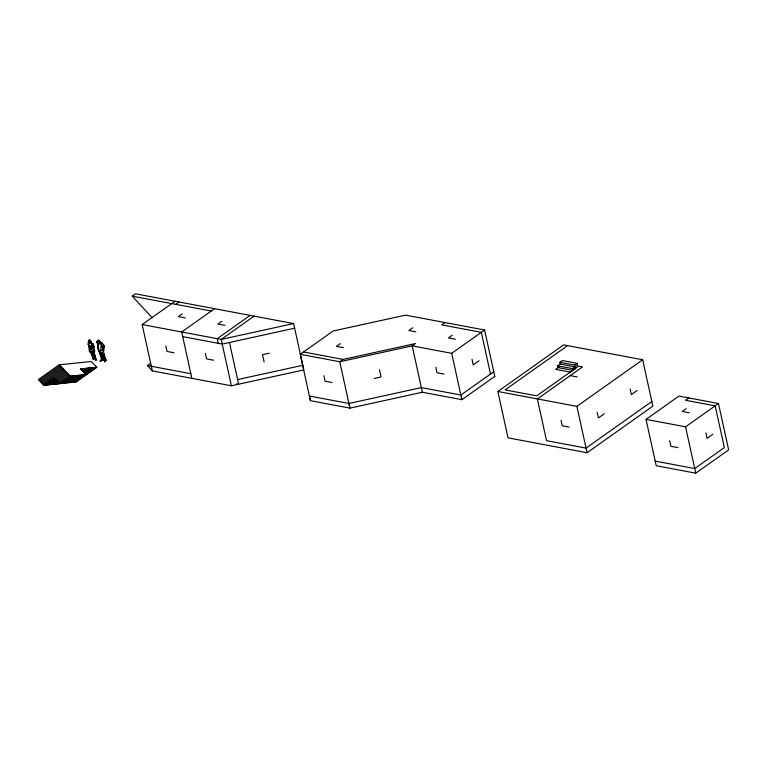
<?xml version="1.0" encoding="UTF-8"?>
<svg xmlns="http://www.w3.org/2000/svg" width="767" height="767" viewBox="0 0 767 767"><rect width="100%" height="100%" fill="white"/><g stroke="black" fill="none" stroke-linecap="round" stroke-linejoin="round"><path stroke-width="1.15" d="M105.846 359.934L105.271 358.659L104.379 360.528L101.647 352.523L104.811 361.813L106.009 360.548L101.838 346.042L103.286 347.24L103.43 348.985L104.389 346.051L102.251 343.146L99.039 342.303L98.722 341.392L99.442 341.593L99.585 343.443L98.627 344.45L97.457 344.009L97.265 341.977L98.042 341.488M94.101 354.373L92.213 351.497L95.702 360.423L96.143 359.905L94.101 354.373L94.044 351.142L94.734 351.008L94.207 351.689M88.943 344.891L89.116 347.71L91.292 347.758L92.644 347.23L92.702 346.09L91.35 344.977L92.769 343.664L93.651 346.205L93.488 349.388L93.123 344.076M97.457 344.009L99.585 343.443L101.129 344.095L100.861 349.158L101.445 350.644L103.171 349.599L102.653 350.893M98.684 342.092L99.892 341.545L98.349 341.123L99.883 341.583L97.716 342.341L96.584 341.996L96.872 341.468L97.61 341.325L96.575 341.727L96.872 342.274M102.021 353.108L101.992 359.857L100.209 361.257L103.861 359.924L102.107 352.906M103.114 354.795L104.044 354.124L104.811 361.813L103.938 356.31L100.698 351.957L99.969 353.414L103.171 359.991L103.861 359.924L102.903 359.675M91.954 344.191L89.327 339.944L88.339 341.66L89.058 343.098L90.583 342.648L90.88 341.411L89.02 343.319M89.116 347.71L92.548 347.058L94.514 350.96L92.548 347.058L92.702 346.09L93.488 349.388L93.986 346.387L92.769 343.664L90.113 342.571L89.058 343.098L88.406 341.047L90.679 341.833M93.986 346.387L93.612 348.208L92.548 347.058L94.734 351.008M97.169 341.909L98.281 340.308L99.106 340.347L99.518 341.488L97.169 341.909L98.281 340.308M90.266 341.526L91.196 342.715L90.583 342.648L90.88 341.411M103.43 348.985L104.389 346.051L101.129 344.095M93.181 357.652L93.44 359.656L93.747 357.623L92.203 351.257L94.466 357.796L93.44 359.656L92.021 354.325L89.317 349.148L89.375 347.221L90.238 347.451M89.058 343.098L90.18 340.337L89.327 339.944L88.339 341.66L89.95 343.185M96.872 341.468L96.584 341.996L97.716 342.341M99.039 342.303L99.442 341.593M88.694 345.792L90.813 345.649L91.35 344.977M97.706 345.476L98.061 348.803L101.656 359.148L100.113 360.778L101.973 360.039M90.516 347.672L93.075 351.948L90.132 351.545L93.43 358.812L94.466 357.796M99.595 341.689L97.486 342.168M99.883 341.583L99.183 342.063M152.221 317.759L132.25 296.148L135.538 293.819L293.617 323.569L303.809 369.924L231.394 385.791L152.355 370.912L147.389 365.533L150.255 363.51M59.145 364.814L38.35 379.55L43.968 385.264L76.01 381.976L96.815 367.24L91.187 361.516L59.145 364.814L70.391 376.252L86.412 374.603L80.794 368.889L96.815 367.24M39.251 380.461L60.056 365.725M40.181 381.41L60.986 366.674M41.121 382.359L61.916 367.623M42.051 383.299L62.846 368.572M42.981 384.248L63.776 369.512M43.911 385.197L64.716 370.461M43.968 385.264L54.371 377.901L59.989 383.625M55.243 378.783L65.646 371.41M56.173 379.732L66.576 372.359M57.113 380.681L67.506 373.308M58.043 381.621L68.436 374.258M58.973 382.57L69.375 375.207M152.355 370.912L142.163 324.556L175.058 301.249M59.903 383.519L70.391 376.252M60.411 383.452L70.804 376.089M61.686 383.327L72.088 375.955M62.971 383.193L73.364 375.82M64.246 383.059L74.648 375.696M175.72 304.326L179.008 301.997M65.531 382.925L75.923 375.562M66.806 382.8L77.208 375.427M68.09 382.666L78.483 375.303M69.366 382.532L79.768 375.168M70.65 382.407L81.043 375.034M71.925 382.273L82.328 374.9M73.21 382.139L83.603 374.775M74.485 382.004L84.888 374.641M75.77 381.88L86.163 374.507M182.287 313.847L178.375 316.618L185.346 317.931M214.578 308.689L181.683 331.996L191.875 378.352M221.807 321.287L217.895 324.058L224.865 325.371M250.147 315.381L217.253 338.688L218.269 343.319M254.098 316.129L221.203 339.426L142.163 324.556M494.801 376.367L461.887 399.674L422.368 392.244L349.944 408.121L310.424 400.681L300.242 354.306L333.137 330.999L405.551 315.141L484.61 330.002L494.782 376.376M340.366 343.606L336.454 346.377L343.424 347.691M412.78 327.739L408.869 330.51L415.839 331.823M445.09 322.562L441.802 324.892L481.321 332.332L490.497 374.056M300.242 354.306L339.762 361.746L349.944 408.121L348.937 403.471L421.351 387.603L460.871 395.043L493.785 371.727M452.3 335.179L448.388 337.95L455.358 339.263M303.531 351.976L343.05 359.416L339.743 361.756L412.176 345.879L451.696 353.319L484.61 330.002M479.049 360.73L473.239 364.843L472.031 359.33M497.841 391.496L563.63 344.891L642.669 359.761L652.861 406.127L587.081 452.731L508.042 437.852L497.841 391.496L576.88 406.366L642.669 359.761M567.58 345.629L505.089 389.904L536.699 395.858L578.644 366.147L582.594 366.894L537.36 398.936L546.535 440.661L586.055 448.091L651.845 401.486M575.001 366.875L560.178 364.085L559.795 362.312L562.259 360.567L577.081 363.357L577.465 365.13L572.537 368.62L557.714 365.83L558.108 367.604L572.92 370.394L572.537 368.62M557.714 365.83L560.178 364.085M559.747 366.444L555.634 369.358L570.456 372.148L575.394 368.649L574.608 365.102L559.795 362.312M574.608 365.102L577.081 363.357M604.233 413.787L598.423 417.9L597.215 412.387M637.128 390.48L631.318 394.593L630.11 389.08M646.044 419.386L678.939 396.088L718.458 403.519L728.65 449.884L695.755 473.181L656.236 465.751L646.044 419.386L685.564 426.826L718.458 403.519M688.814 397.939L685.525 400.278L715.17 405.848L724.345 447.573L694.739 468.551L655.219 461.111M686.158 408.686L682.246 411.457L689.226 412.771M712.907 434.237L707.107 438.35L705.899 432.837M103.171 359.991L101.992 359.857L100.918 355.926M89.451 351.631L90.238 351.2L89.557 351.085L89.317 349.148L89.451 351.631L91.139 351.928L90.132 351.545M93.2 353.855L94.542 353.827L96.143 359.905L95.041 358.611L92.788 351.324M293.617 323.569L221.203 339.426L231.394 385.791M294.633 328.199L222.229 344.067L182.709 336.627M269.303 353.194L262.506 354.68L264.126 362.024M237.617 379.569L302.792 365.293M343.041 359.426L415.465 343.549L412.176 345.879L422.368 392.244M374.277 378.476L381.065 376.99L379.454 369.646M94.638 358.304L95.405 358.208L95.702 360.423L94.005 353.664L94.044 351.142L94.542 353.827M88.867 340.251L89.892 340.145M80.583 369.042L96.441 367.412M80.813 369.272L96.028 367.709M81.034 369.502L95.607 367.997M81.264 369.723L95.194 368.294M81.484 369.953L94.782 368.591M81.705 370.183L94.36 368.879M81.935 370.413L93.948 369.176M82.155 370.643L93.536 369.473M82.385 370.873L93.114 369.761M82.606 371.094L92.702 370.058M82.836 371.324L92.289 370.356M83.057 371.554L91.877 370.643M83.277 371.784L91.455 370.94M83.507 372.014L91.043 371.238M83.728 372.244L90.631 371.535M83.958 372.465L90.209 371.822M84.178 372.695L89.797 372.12M84.408 372.925L89.384 372.417M84.629 373.155L88.962 372.704M84.849 373.385L88.55 373.002M85.079 373.615L88.138 373.299M85.3 373.836L87.716 373.587M85.53 374.066L87.304 373.884M85.751 374.296L86.892 374.181M85.971 374.526L86.47 374.478M53.604 378.361L54.38 378.275M53.182 378.649L54.61 378.505M52.77 378.946L54.831 378.735M52.357 379.243L55.061 378.965M51.935 379.531L55.282 379.186M51.523 379.828L55.502 379.416M51.111 380.125L55.732 379.646M50.689 380.413L55.953 379.876M50.277 380.71L56.183 380.106M49.865 381.007L56.403 380.336M49.443 381.304L56.633 380.557M49.03 381.592L56.854 380.787M48.618 381.889L57.074 381.017M48.196 382.187L57.304 381.247M47.784 382.474L57.525 381.477M47.372 382.771L57.755 381.707M46.95 383.069L57.976 381.928M46.538 383.356L58.196 382.158M46.125 383.653L58.426 382.388M45.704 383.951L58.647 382.618M45.291 384.238L58.877 382.848M44.879 384.535L59.097 383.078M44.457 384.833L59.327 383.299M44.045 385.13L59.548 383.529M103.861 359.924L101.992 359.857L101.656 359.148M98.876 349.771L98.972 350.452L101.445 350.644M98.636 341.238L99.518 341.488M100.611 356.118L101.762 356.3L100.755 352.542L99.969 353.414L98.972 350.452M573.112 368.218L575.394 368.649M570.255 375.629L577.235 376.942M132.25 296.148L211.289 311.018M444.007 374.095L437.037 372.781L435.819 367.268M173.994 352.762L167.024 351.459L165.806 345.946M213.514 360.202L206.544 358.889L205.326 353.376M332.073 382.522L325.103 381.209L323.885 375.696M569.191 427.142L562.221 425.829L561.013 420.316M677.875 447.602L670.904 446.289L669.687 440.776M147.389 365.533L190.858 373.721M348.937 403.471L309.398 396.04L310.424 400.681M236.667 383.836L238.642 384.209L229.467 342.485M104.168 359.57L105.012 359.924M101.608 342.811L102.251 343.146M104.791 359.828L106.009 360.548L105.271 358.659M88.541 344.46L88.052 343.865L90.957 341.631L91.196 343.376M88.953 344.997L88.052 343.865L89.375 346.387M90.583 342.648L89.672 341.296L90.113 342.571M91.417 352.762L92.443 354.287L93.43 358.812M92.059 351.286L92.826 352.945M90.727 351.449L92.021 354.325M99.633 351.065L100.908 354.258M94.466 355.006L95.424 358.045M97.965 342.015L97.62 340.692L99.106 340.347L99.24 341.756M103.286 347.24L104.082 350.529M90.813 345.649L91.292 347.758M685.564 426.826L695.755 473.181M576.88 406.366L587.081 452.731M451.696 353.319L461.887 399.674M101.848 354.498L102.692 358.64M90.362 351.852L89.787 347.47L90.285 351.727M98.253 345.764L98.828 350.394M98.109 342.187L98.627 344.45L97.467 343.3L98.061 348.803"/></g></svg>
